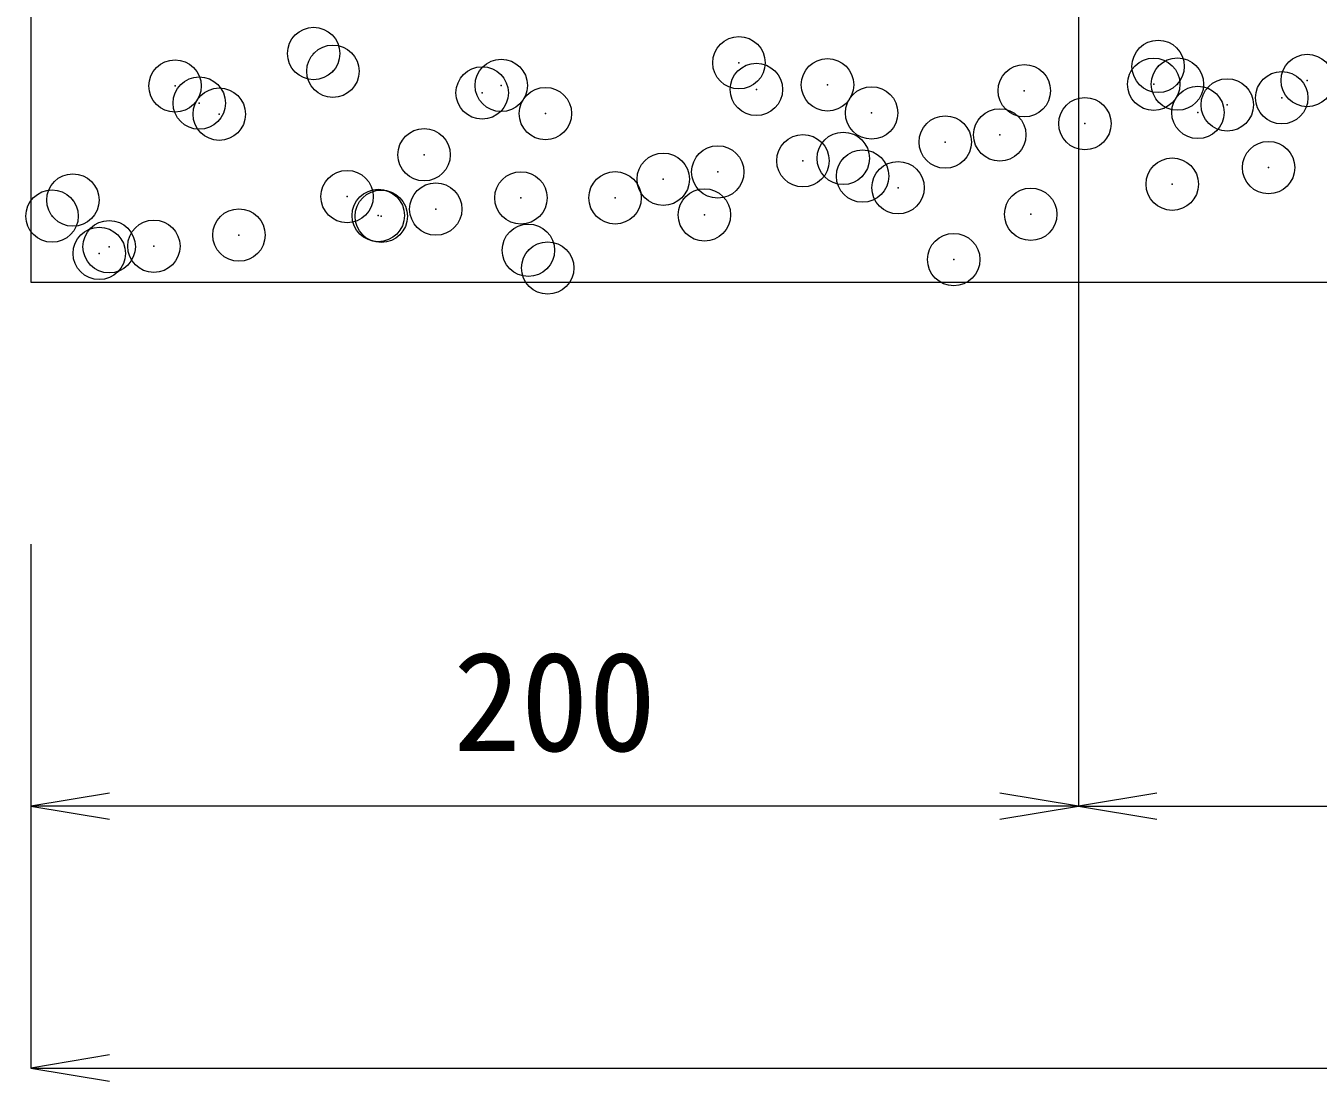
# Model space of a CAD drawing. Units: millimetres at full size, sheet at 1:20; details may follow other scales. Extents: x 0 to 23340, y -4498 to 8520.
# Drawn here: x 4556.5 to 4803.2, y 6243.7 to 6445.1 of the extents above; entities that cross this region are included whole.
import ezdxf
from ezdxf.enums import TextEntityAlignment as Align

# ---------------------------------------------------------------- set-up
doc = ezdxf.new("R2010")
doc.units = ezdxf.units.MM
doc.header["$LTSCALE"] = 20
doc.header["$PDMODE"] = 32
doc.header["$PDSIZE"] = 10
for name, color, linetype, lineweight in [('KIJUN', 5, 'Continuous', 5), ('SUNPO', 3, 'Continuous', 13), ('TITLE', 7, 'Continuous', 13)]:
    doc.layers.add(name, color=color, linetype=linetype, lineweight=lineweight)
doc.styles.add('ＭＳ ゴシック', font='')
doc.styles.get('ＭＳ ゴシック').set_extended_font_data('MS Gothic')

# ---------------------------------------------------------------- blocks, each defined once
blk = doc.blocks.new('open_arrow')
at = {"color": 0, "linetype": 'Continuous', "lineweight": -2}
blk.add_lwpolyline([(7.5, 1.25), (0, 0), (7.5, -1.25)], dxfattribs=at)

msp = doc.modelspace()

# ---------------------------------------------------------------- linework, layer by layer
at = {"layer": 'KIJUN', "color": 7, "lineweight": 13}
msp.add_lwpolyline([(5377.48, 6496.2), (4557.48, 6496.2), (4557.48, 6396.2), (5377.48, 6396.2)], close=True, dxfattribs=at)
at = {"layer": 'SUNPO'}
for p, q in [((4757.48, 6666.2), (4757.48, 6296.2)), ((4757.48, 6666.2), (4757.48, 6296.2)), ((4557.48, 6346.2), (4557.48, 6296.2)), ((4557.48, 6346.2), (4557.48, 6246.2)), ((4757.48, 6296.2), (4557.48, 6296.2)), ((4757.48, 6296.2), (5177.48, 6296.2)), ((4557.48, 6246.2), (5377.48, 6246.2))]:
    msp.add_line(p, q, dxfattribs=at)
at = {"layer": 'TITLE'}
for p in [(4611.47, 6439.85), (4692.67, 6438.08), (4772.7, 6437.4), (4615.15, 6436.47), (4801.17, 6434.7), (4585, 6433.65), (4643.64, 6432.33), (4647.29, 6433.76), (4695.99, 6433), (4709.57, 6433.87), (4747.15, 6432.75), (4771.85, 6433.99), (4776.39, 6434.02), (4589.62, 6430.38), (4785.89, 6430.04), (4796.3, 6431.41), (4593.44, 6428.27), (4655.72, 6428.39), (4718, 6428.5), (4780.29, 6428.61), (4758.72, 6426.46), (4732.05, 6422.95), (4742.46, 6424.32), (4632.55, 6420.53), (4704.89, 6419.38), (4712.58, 6419.84), (4793.79, 6418.07), (4678.22, 6415.86), (4688.63, 6417.24), (4716.27, 6416.46), (4617.86, 6412.54), (4723.04, 6414.24), (4775.39, 6414.91), (4565.51, 6411.88), (4634.79, 6410.15), (4651.05, 6412.29), (4669.02, 6412.3), (4561.52, 6408.82), (4623.8, 6408.93), (4624.38, 6408.78), (4686.08, 6409.04), (4748.37, 6409.16), (4597.21, 6405.2), (4572.43, 6402.98), (4580.96, 6403.06), (4570.54, 6401.69), (4652.46, 6402.29), (4733.67, 6400.52), (4656.15, 6398.91)]:
    msp.add_point(p, dxfattribs=at)

# ---------------------------------------------------------------- block references
at = {"layer": 'SUNPO', "xscale": 2, "yscale": 2}
for p in [(4557.48, 6296.2), (4757.48, 6296.2), (4557.48, 6246.2)]:
    msp.add_blockref('open_arrow', p, dxfattribs=at)
at = {"layer": 'SUNPO', "xscale": 2, "yscale": 2, "rotation": 180}
msp.add_blockref('open_arrow', (4757.48, 6296.2), dxfattribs=at)

# ---------------------------------------------------------------- texts
at = {"layer": 'SUNPO', "style": 'ＭＳ ゴシック'}
msp.add_text('200', height=18.99, dxfattribs=at).set_placement((4657.48, 6316.2), align=Align.MIDDLE_CENTER)

doc.saveas('drawing.dxf')
